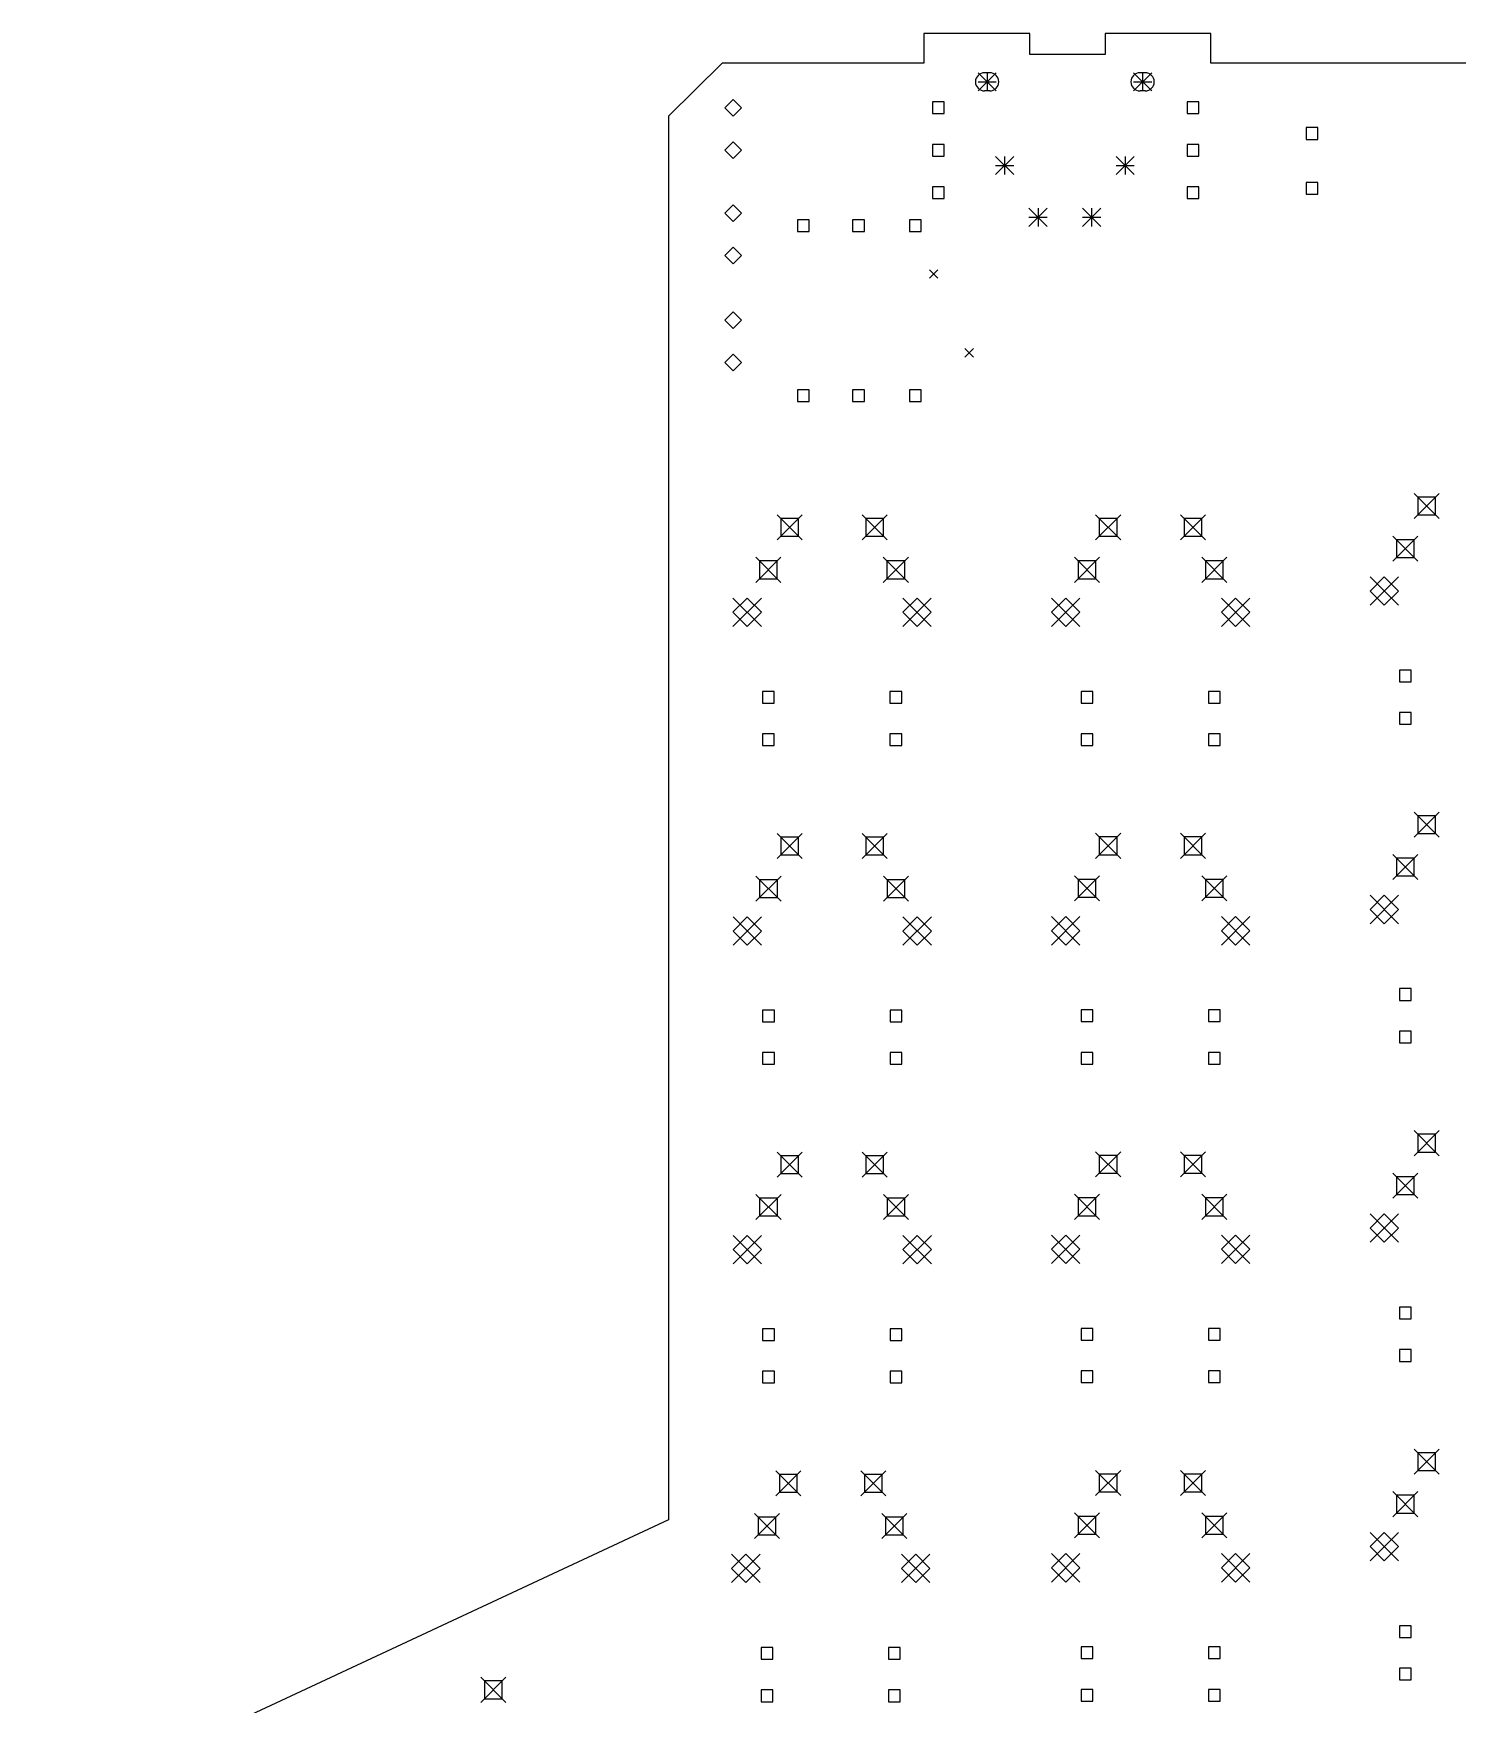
# Model space of a CAD drawing. Extents: x 21 to 196, y -233 to -30.
# Drawn here: x 24.6 to 109.8, y -130.4 to -30.5 of the extents above; entities that cross this region are included whole.
import ezdxf

# ---------------------------------------------------------------- set-up
doc = ezdxf.new("R2010")
doc.units = 0
doc.header["$MEASUREMENT"] = 0
doc.layers.add('BLACK', color=7, linetype='CONTINUOUS')

msp = doc.modelspace()

# ---------------------------------------------------------------- linework, layer by layer
at = {"layer": 'BLACK', "linetype": 'CONTINUOUS'}
for p, q in [((84.2137, -30.48), (77.8764, -30.48)), ((77.8764, -30.48), (77.8764, -32.258)), ((84.2137, -31.75), (84.2137, -30.48)), ((95.0468, -30.48), (88.7095, -30.48)), ((88.7095, -30.48), (88.7095, -31.75)), ((95.0468, -32.258), (95.0468, -30.48)), ((88.7095, -31.75), (84.2137, -31.75)), ((65.8114, -32.258), (62.611, -35.433)), ((77.8764, -32.258), (65.8114, -32.258)), ((81.1149, -32.8295), (82.2071, -33.9217)), ((82.2071, -32.8295), (81.1149, -33.9217)), ((81.8134, -32.8295), (81.5086, -32.8295)), ((81.661, -32.8295), (81.661, -33.9217)), ((90.4113, -32.8295), (91.5035, -33.9217)), ((91.5035, -32.8295), (90.4113, -33.9217)), ((91.1098, -32.8295), (90.805, -32.8295)), ((90.9574, -32.8295), (90.9574, -33.9217)), ((131.902, -32.258), (95.0468, -32.258)), ((81.1149, -33.3756), (82.2071, -33.3756)), ((81.8134, -33.9217), (81.5086, -33.9217)), ((90.4113, -33.3756), (91.5035, -33.3756)), ((91.1098, -33.9217), (90.805, -33.9217)), ((66.465, -34.4246), (65.9646, -34.925)), ((65.9646, -34.925), (66.465, -35.4254)), ((66.9654, -34.925), (66.465, -34.4246)), ((66.465, -35.4254), (66.9654, -34.925)), ((79.0902, -34.5748), (78.3898, -34.5748)), ((78.3898, -34.5748), (78.3898, -35.2752)), ((79.0902, -35.2752), (79.0902, -34.5748)), ((94.3302, -34.5748), (93.6298, -34.5748)), ((93.6298, -34.5748), (93.6298, -35.2752)), ((94.3302, -35.2752), (94.3302, -34.5748)), ((62.611, -35.433), (62.611, -119.38)), ((78.3898, -35.2752), (79.0902, -35.2752)), ((93.6298, -35.2752), (94.3302, -35.2752)), ((66.465, -36.9646), (65.9646, -37.465)), ((66.9654, -37.465), (66.465, -36.9646)), ((101.435, -36.1148), (100.735, -36.1148)), ((100.735, -36.1148), (100.735, -36.8152)), ((100.735, -36.8152), (101.435, -36.8152)), ((101.435, -36.8152), (101.435, -36.1148)), ((65.9646, -37.465), (66.465, -37.9654)), ((66.465, -37.9654), (66.9654, -37.465)), ((79.0902, -37.1148), (78.3898, -37.1148)), ((78.3898, -37.1148), (78.3898, -37.8152)), ((78.3898, -37.8152), (79.0902, -37.8152)), ((79.0902, -37.8152), (79.0902, -37.1148)), ((82.1563, -37.8333), (83.2485, -38.9255)), ((83.2485, -37.8333), (82.1563, -38.9255)), ((82.7024, -37.8333), (82.7024, -38.9255)), ((89.3699, -37.8333), (90.4621, -38.9255)), ((90.4621, -37.8333), (89.3699, -38.9255)), ((89.916, -37.8333), (89.916, -38.9255)), ((94.3302, -37.1148), (93.6298, -37.1148)), ((93.6298, -37.1148), (93.6298, -37.8152)), ((93.6298, -37.8152), (94.3302, -37.8152)), ((94.3302, -37.8152), (94.3302, -37.1148)), ((82.1563, -38.3794), (83.2485, -38.3794)), ((89.3699, -38.3794), (90.4621, -38.3794)), ((79.0902, -39.6548), (78.3898, -39.6548)), ((78.3898, -39.6548), (78.3898, -40.3552)), ((79.0902, -40.3552), (79.0902, -39.6548)), ((94.3302, -39.6548), (93.6298, -39.6548)), ((93.6298, -39.6548), (93.6298, -40.3552)), ((94.3302, -40.3552), (94.3302, -39.6548)), ((101.442, -39.4008), (100.742, -39.4008)), ((100.742, -39.4008), (100.742, -40.1012)), ((101.442, -40.1012), (101.442, -39.4008)), ((66.465, -40.7246), (65.9646, -41.225)), ((66.9654, -41.225), (66.465, -40.7246)), ((78.3898, -40.3552), (79.0902, -40.3552)), ((84.1629, -40.9321), (85.2551, -42.0243)), ((85.2551, -40.9321), (84.1629, -42.0243)), ((84.709, -40.9321), (84.709, -42.0243)), ((87.3633, -40.9321), (88.4555, -42.0243)), ((88.4555, -40.9321), (87.3633, -42.0243)), ((87.9094, -40.9321), (87.9094, -42.0243)), ((93.6298, -40.3552), (94.3302, -40.3552)), ((100.742, -40.1012), (101.442, -40.1012)), ((65.9646, -41.225), (66.465, -41.7254)), ((66.465, -41.7254), (66.9654, -41.225)), ((71.0152, -41.6348), (70.3148, -41.6348)), ((70.3148, -41.6348), (70.3148, -42.3352)), ((71.0152, -42.3352), (71.0152, -41.6348)), ((74.3152, -41.6348), (73.6148, -41.6348)), ((73.6148, -41.6348), (73.6148, -42.3352)), ((74.3152, -42.3352), (74.3152, -41.6348)), ((77.7152, -41.6348), (77.0148, -41.6348)), ((77.0148, -41.6348), (77.0148, -42.3352)), ((77.7152, -42.3352), (77.7152, -41.6348)), ((84.1629, -41.4782), (85.2551, -41.4782)), ((87.3633, -41.4782), (88.4555, -41.4782)), ((70.3148, -42.3352), (71.0152, -42.3352)), ((73.6148, -42.3352), (74.3152, -42.3352)), ((77.0148, -42.3352), (77.7152, -42.3352)), ((66.465, -43.2646), (65.9646, -43.765)), ((65.9646, -43.765), (66.465, -44.2654)), ((66.9654, -43.765), (66.465, -43.2646)), ((66.465, -44.2654), (66.9654, -43.765)), ((78.211, -44.611), (78.719, -45.119)), ((78.719, -44.611), (78.211, -45.119)), ((66.465, -47.1246), (65.9646, -47.625)), ((65.9646, -47.625), (66.465, -48.1254)), ((66.9654, -47.625), (66.465, -47.1246)), ((66.465, -48.1254), (66.9654, -47.625)), ((66.465, -49.6646), (65.9646, -50.165)), ((66.9654, -50.165), (66.465, -49.6646)), ((80.3268, -49.3268), (80.8348, -49.8348)), ((80.8348, -49.3268), (80.3268, -49.8348)), ((65.9646, -50.165), (66.465, -50.6654)), ((66.465, -50.6654), (66.9654, -50.165)), ((71.0152, -51.7948), (70.3148, -51.7948)), ((70.3148, -51.7948), (70.3148, -52.4952)), ((71.0152, -52.4952), (71.0152, -51.7948)), ((74.3152, -51.7948), (73.6148, -51.7948)), ((73.6148, -51.7948), (73.6148, -52.4952)), ((74.3152, -52.4952), (74.3152, -51.7948)), ((77.7152, -51.7948), (77.0148, -51.7948)), ((77.0148, -51.7948), (77.0148, -52.4952)), ((77.7152, -52.4952), (77.7152, -51.7948)), ((70.3148, -52.4952), (71.0152, -52.4952)), ((73.6148, -52.4952), (74.3152, -52.4952)), ((77.0148, -52.4952), (77.7152, -52.4952)), ((107.201, -57.9984), (108.699, -59.497)), ((108.699, -57.9984), (107.201, -59.497)), ((108.48, -58.2178), (107.42, -58.2178)), ((107.42, -58.2178), (107.42, -59.2775)), ((108.48, -59.2775), (108.48, -58.2178)), ((69.1007, -59.2709), (70.5993, -60.7695)), ((70.5993, -59.2709), (69.1007, -60.7695)), ((70.3798, -59.4904), (69.3202, -59.4904)), ((69.3202, -59.4904), (69.3202, -60.55)), ((70.3798, -60.55), (70.3798, -59.4904)), ((74.1807, -59.2709), (75.6793, -60.7695)), ((75.6793, -59.2709), (74.1807, -60.7695)), ((75.4598, -59.4904), (74.4002, -59.4904)), ((74.4002, -59.4904), (74.4002, -60.55)), ((75.4598, -60.55), (75.4598, -59.4904)), ((88.1507, -59.2709), (89.6493, -60.7695)), ((89.6493, -59.2709), (88.1507, -60.7695)), ((89.4298, -59.4904), (88.3702, -59.4904)), ((88.3702, -59.4904), (88.3702, -60.55)), ((89.4298, -60.55), (89.4298, -59.4904)), ((93.2307, -59.2709), (94.7293, -60.7695)), ((94.7293, -59.2709), (93.2307, -60.7695)), ((94.5098, -59.4904), (93.4502, -59.4904)), ((93.4502, -59.4904), (93.4502, -60.55)), ((94.5098, -60.55), (94.5098, -59.4904)), ((107.42, -59.2775), (108.48, -59.2775)), ((69.3202, -60.55), (70.3798, -60.55)), ((74.4002, -60.55), (75.4598, -60.55)), ((88.3702, -60.55), (89.4298, -60.55)), ((93.4502, -60.55), (94.5098, -60.55)), ((105.931, -60.5384), (107.429, -62.037)), ((107.429, -60.5384), (105.931, -62.037)), ((107.21, -60.7578), (106.15, -60.7578)), ((106.15, -60.7578), (106.15, -61.8175)), ((107.21, -61.8175), (107.21, -60.7578)), ((67.8307, -61.8109), (69.3293, -63.3095)), ((69.3293, -61.8109), (67.8307, -63.3095)), ((75.4507, -61.8109), (76.9493, -63.3095)), ((76.9493, -61.8109), (75.4507, -63.3095)), ((86.8807, -61.8109), (88.3793, -63.3095)), ((88.3793, -61.8109), (86.8807, -63.3095)), ((94.5007, -61.8109), (95.9993, -63.3095)), ((95.9993, -61.8109), (94.5007, -63.3095)), ((106.15, -61.8175), (107.21, -61.8175)), ((69.1098, -62.0304), (68.0502, -62.0304)), ((68.0502, -62.0304), (68.0502, -63.09)), ((69.1098, -63.09), (69.1098, -62.0304)), ((76.7298, -62.0304), (75.6702, -62.0304)), ((75.6702, -62.0304), (75.6702, -63.09)), ((76.7298, -63.09), (76.7298, -62.0304)), ((88.1598, -62.0304), (87.1002, -62.0304)), ((87.1002, -62.0304), (87.1002, -63.09)), ((88.1598, -63.09), (88.1598, -62.0304)), ((95.7798, -62.0304), (94.7202, -62.0304)), ((94.7202, -62.0304), (94.7202, -63.09)), ((95.7798, -63.09), (95.7798, -62.0304)), ((68.0502, -63.09), (69.1098, -63.09)), ((75.6702, -63.09), (76.7298, -63.09)), ((87.1002, -63.09), (88.1598, -63.09)), ((94.7202, -63.09), (95.7798, -63.09)), ((104.559, -62.9768), (106.261, -64.6786)), ((106.261, -62.9768), (104.559, -64.6786)), ((105.41, -62.9768), (104.559, -63.8277)), ((104.559, -63.8277), (105.41, -64.6786)), ((106.261, -63.8277), (105.41, -62.9768)), ((105.41, -64.6786), (106.261, -63.8277)), ((66.4591, -64.2493), (68.1609, -65.9511)), ((68.1609, -64.2493), (66.4591, -65.9511)), ((67.31, -64.2493), (66.4591, -65.1002)), ((68.1609, -65.1002), (67.31, -64.2493)), ((76.6191, -64.2493), (78.3209, -65.9511)), ((78.3209, -64.2493), (76.6191, -65.9511)), ((77.47, -64.2493), (76.6191, -65.1002)), ((78.3209, -65.1002), (77.47, -64.2493)), ((85.5091, -64.2493), (87.2109, -65.9511)), ((87.2109, -64.2493), (85.5091, -65.9511)), ((86.36, -64.2493), (85.5091, -65.1002)), ((87.2109, -65.1002), (86.36, -64.2493)), ((95.6691, -64.2493), (97.3709, -65.9511)), ((97.3709, -64.2493), (95.6691, -65.9511)), ((96.52, -64.2493), (95.6691, -65.1002)), ((97.3709, -65.1002), (96.52, -64.2493)), ((66.4591, -65.1002), (67.31, -65.9511)), ((67.31, -65.9511), (68.1609, -65.1002)), ((76.6191, -65.1002), (77.47, -65.9511)), ((77.47, -65.9511), (78.3209, -65.1002)), ((85.5091, -65.1002), (86.36, -65.9511)), ((86.36, -65.9511), (87.2109, -65.1002)), ((95.6691, -65.1002), (96.52, -65.9511)), ((96.52, -65.9511), (97.3709, -65.1002)), ((107.03, -68.5574), (106.33, -68.5574)), ((106.33, -68.5574), (106.33, -69.2579)), ((107.03, -69.2579), (107.03, -68.5574)), ((68.9302, -69.83), (68.2298, -69.83)), ((68.2298, -69.83), (68.2298, -70.5304)), ((68.9302, -70.5304), (68.9302, -69.83)), ((76.5502, -69.83), (75.8498, -69.83)), ((75.8498, -69.83), (75.8498, -70.5304)), ((76.5502, -70.5304), (76.5502, -69.83)), ((87.9802, -69.83), (87.2798, -69.83)), ((87.2798, -69.83), (87.2798, -70.5304)), ((87.9802, -70.5304), (87.9802, -69.83)), ((95.6002, -69.83), (94.8998, -69.83)), ((94.8998, -69.83), (94.8998, -70.5304)), ((95.6002, -70.5304), (95.6002, -69.83)), ((106.33, -69.2579), (107.03, -69.2579)), ((68.2298, -70.5304), (68.9302, -70.5304)), ((75.8498, -70.5304), (76.5502, -70.5304)), ((87.2798, -70.5304), (87.9802, -70.5304)), ((94.8998, -70.5304), (95.6002, -70.5304)), ((107.03, -71.0974), (106.33, -71.0974)), ((106.33, -71.0974), (106.33, -71.7979)), ((106.33, -71.7979), (107.03, -71.7979)), ((107.03, -71.7979), (107.03, -71.0974)), ((68.9302, -72.37), (68.2298, -72.37)), ((68.2298, -72.37), (68.2298, -73.0704)), ((68.9302, -73.0704), (68.9302, -72.37)), ((76.5502, -72.37), (75.8498, -72.37)), ((75.8498, -72.37), (75.8498, -73.0704)), ((76.5502, -73.0704), (76.5502, -72.37)), ((87.9802, -72.37), (87.2798, -72.37)), ((87.2798, -72.37), (87.2798, -73.0704)), ((87.9802, -73.0704), (87.9802, -72.37)), ((95.6002, -72.37), (94.8998, -72.37)), ((94.8998, -72.37), (94.8998, -73.0704)), ((95.6002, -73.0704), (95.6002, -72.37)), ((68.2298, -73.0704), (68.9302, -73.0704)), ((75.8498, -73.0704), (76.5502, -73.0704)), ((87.2798, -73.0704), (87.9802, -73.0704)), ((94.8998, -73.0704), (95.6002, -73.0704)), ((107.201, -77.0484), (108.699, -78.547)), ((108.699, -77.0484), (107.201, -78.547)), ((108.48, -77.2678), (107.42, -77.2678)), ((107.42, -77.2678), (107.42, -78.3275)), ((108.48, -78.3275), (108.48, -77.2678)), ((69.1032, -78.3336), (70.6018, -79.8322)), ((70.6018, -78.3336), (69.1032, -79.8322)), ((70.3824, -78.5531), (69.3227, -78.5531)), ((69.3227, -78.5531), (69.3227, -79.6127)), ((70.3824, -79.6127), (70.3824, -78.5531)), ((74.1832, -78.3336), (75.6818, -79.8322)), ((75.6818, -78.3336), (74.1832, -79.8322)), ((75.4624, -78.5531), (74.4027, -78.5531)), ((74.4027, -78.5531), (74.4027, -79.6127)), ((75.4624, -79.6127), (75.4624, -78.5531)), ((88.1507, -78.3184), (89.6493, -79.817)), ((89.6493, -78.3184), (88.1507, -79.817)), ((89.4298, -78.5378), (88.3702, -78.5378)), ((88.3702, -78.5378), (88.3702, -79.5975)), ((89.4298, -79.5975), (89.4298, -78.5378)), ((93.2307, -78.3184), (94.7293, -79.817)), ((94.7293, -78.3184), (93.2307, -79.817)), ((94.5098, -78.5378), (93.4502, -78.5378)), ((93.4502, -78.5378), (93.4502, -79.5975)), ((94.5098, -79.5975), (94.5098, -78.5378)), ((107.42, -78.3275), (108.48, -78.3275)), ((69.3227, -79.6127), (70.3824, -79.6127)), ((74.4027, -79.6127), (75.4624, -79.6127)), ((88.3702, -79.5975), (89.4298, -79.5975)), ((93.4502, -79.5975), (94.5098, -79.5975)), ((105.931, -79.5884), (107.429, -81.087)), ((107.429, -79.5884), (105.931, -81.087)), ((107.21, -79.8078), (106.15, -79.8078)), ((106.15, -79.8078), (106.15, -80.8675)), ((107.21, -80.8675), (107.21, -79.8078)), ((67.8332, -80.8736), (69.3318, -82.3722)), ((69.3318, -80.8736), (67.8332, -82.3722)), ((75.4532, -80.8736), (76.9518, -82.3722)), ((76.9518, -80.8736), (75.4532, -82.3722)), ((86.8807, -80.8584), (88.3793, -82.357)), ((88.3793, -80.8584), (86.8807, -82.357)), ((94.5007, -80.8584), (95.9993, -82.357)), ((95.9993, -80.8584), (94.5007, -82.357)), ((106.15, -80.8675), (107.21, -80.8675)), ((69.1124, -81.0931), (68.0527, -81.0931)), ((68.0527, -81.0931), (68.0527, -82.1527)), ((69.1124, -82.1527), (69.1124, -81.0931)), ((76.7324, -81.0931), (75.6727, -81.0931)), ((75.6727, -81.0931), (75.6727, -82.1527)), ((76.7324, -82.1527), (76.7324, -81.0931)), ((88.1598, -81.0778), (87.1002, -81.0778)), ((87.1002, -81.0778), (87.1002, -82.1375)), ((88.1598, -82.1375), (88.1598, -81.0778)), ((95.7798, -81.0778), (94.7202, -81.0778)), ((94.7202, -81.0778), (94.7202, -82.1375)), ((95.7798, -82.1375), (95.7798, -81.0778)), ((68.0527, -82.1527), (69.1124, -82.1527)), ((75.6727, -82.1527), (76.7324, -82.1527)), ((87.1002, -82.1375), (88.1598, -82.1375)), ((94.7202, -82.1375), (95.7798, -82.1375)), ((104.559, -82.0268), (106.261, -83.7286)), ((106.261, -82.0268), (104.559, -83.7286)), ((105.41, -82.0268), (104.559, -82.8777)), ((104.559, -82.8777), (105.41, -83.7286)), ((106.261, -82.8777), (105.41, -82.0268)), ((105.41, -83.7286), (106.261, -82.8777)), ((66.4616, -83.312), (68.1634, -85.0138)), ((68.1634, -83.312), (66.4616, -85.0138)), ((67.3125, -83.312), (66.4616, -84.1629)), ((68.1634, -84.1629), (67.3125, -83.312)), ((76.6216, -83.312), (78.3234, -85.0138)), ((78.3234, -83.312), (76.6216, -85.0138)), ((77.4725, -83.312), (76.6216, -84.1629)), ((78.3234, -84.1629), (77.4725, -83.312)), ((85.5091, -83.2968), (87.2109, -84.9986)), ((87.2109, -83.2968), (85.5091, -84.9986)), ((86.36, -83.2968), (85.5091, -84.1477)), ((87.2109, -84.1477), (86.36, -83.2968)), ((95.6691, -83.2968), (97.3709, -84.9986)), ((97.3709, -83.2968), (95.6691, -84.9986)), ((96.52, -83.2968), (95.6691, -84.1477)), ((97.3709, -84.1477), (96.52, -83.2968)), ((66.4616, -84.1629), (67.3125, -85.0138)), ((67.3125, -85.0138), (68.1634, -84.1629)), ((76.6216, -84.1629), (77.4725, -85.0138)), ((77.4725, -85.0138), (78.3234, -84.1629)), ((85.5091, -84.1477), (86.36, -84.9986)), ((86.36, -84.9986), (87.2109, -84.1477)), ((95.6691, -84.1477), (96.52, -84.9986)), ((96.52, -84.9986), (97.3709, -84.1477)), ((107.03, -87.6074), (106.33, -87.6074)), ((106.33, -87.6074), (106.33, -88.3079)), ((107.03, -88.3079), (107.03, -87.6074)), ((68.9328, -88.8927), (68.2323, -88.8927)), ((68.2323, -88.8927), (68.2323, -89.5931)), ((68.9328, -89.5931), (68.9328, -88.8927)), ((76.5528, -88.8927), (75.8523, -88.8927)), ((75.8523, -88.8927), (75.8523, -89.5931)), ((76.5528, -89.5931), (76.5528, -88.8927)), ((87.9802, -88.8774), (87.2798, -88.8774)), ((87.2798, -88.8774), (87.2798, -89.5779)), ((87.9802, -89.5779), (87.9802, -88.8774)), ((95.6002, -88.8774), (94.8998, -88.8774)), ((94.8998, -88.8774), (94.8998, -89.5779)), ((95.6002, -89.5779), (95.6002, -88.8774)), ((106.33, -88.3079), (107.03, -88.3079)), ((68.2323, -89.5931), (68.9328, -89.5931)), ((75.8523, -89.5931), (76.5528, -89.5931)), ((87.2798, -89.5779), (87.9802, -89.5779)), ((94.8998, -89.5779), (95.6002, -89.5779)), ((107.03, -90.1474), (106.33, -90.1474)), ((106.33, -90.1474), (106.33, -90.8479)), ((106.33, -90.8479), (107.03, -90.8479)), ((107.03, -90.8479), (107.03, -90.1474)), ((68.9328, -91.4327), (68.2323, -91.4327)), ((68.2323, -91.4327), (68.2323, -92.1331)), ((68.9328, -92.1331), (68.9328, -91.4327)), ((76.5528, -91.4327), (75.8523, -91.4327)), ((75.8523, -91.4327), (75.8523, -92.1331)), ((76.5528, -92.1331), (76.5528, -91.4327)), ((87.9802, -91.4174), (87.2798, -91.4174)), ((87.2798, -91.4174), (87.2798, -92.1179)), ((87.9802, -92.1179), (87.9802, -91.4174)), ((95.6002, -91.4174), (94.8998, -91.4174)), ((94.8998, -91.4174), (94.8998, -92.1179)), ((95.6002, -92.1179), (95.6002, -91.4174)), ((68.2323, -92.1331), (68.9328, -92.1331)), ((75.8523, -92.1331), (76.5528, -92.1331)), ((87.2798, -92.1179), (87.9802, -92.1179)), ((94.8998, -92.1179), (95.6002, -92.1179)), ((107.201, -96.0984), (108.699, -97.597)), ((108.699, -96.0984), (107.201, -97.597)), ((108.48, -96.3178), (107.42, -96.3178)), ((107.42, -96.3178), (107.42, -97.3775)), ((108.48, -97.3775), (108.48, -96.3178)), ((69.1032, -97.3836), (70.6018, -98.8822)), ((70.6018, -97.3836), (69.1032, -98.8822)), ((70.3824, -97.6031), (69.3227, -97.6031)), ((69.3227, -97.6031), (69.3227, -98.6627)), ((70.3824, -98.6627), (70.3824, -97.6031)), ((74.1832, -97.3836), (75.6818, -98.8822)), ((75.6818, -97.3836), (74.1832, -98.8822)), ((75.4624, -97.6031), (74.4027, -97.6031)), ((74.4027, -97.6031), (74.4027, -98.6627)), ((75.4624, -98.6627), (75.4624, -97.6031)), ((88.1507, -97.3684), (89.6493, -98.867)), ((89.6493, -97.3684), (88.1507, -98.867)), ((89.4298, -97.5878), (88.3702, -97.5878)), ((88.3702, -97.5878), (88.3702, -98.6475)), ((89.4298, -98.6475), (89.4298, -97.5878)), ((93.2307, -97.3684), (94.7293, -98.867)), ((94.7293, -97.3684), (93.2307, -98.867)), ((94.5098, -97.5878), (93.4502, -97.5878)), ((93.4502, -97.5878), (93.4502, -98.6475)), ((94.5098, -98.6475), (94.5098, -97.5878)), ((107.42, -97.3775), (108.48, -97.3775)), ((69.3227, -98.6627), (70.3824, -98.6627)), ((74.4027, -98.6627), (75.4624, -98.6627)), ((88.3702, -98.6475), (89.4298, -98.6475)), ((93.4502, -98.6475), (94.5098, -98.6475)), ((105.931, -98.6384), (107.429, -100.137)), ((107.429, -98.6384), (105.931, -100.137)), ((107.21, -98.8578), (106.15, -98.8578)), ((106.15, -98.8578), (106.15, -99.9175)), ((107.21, -99.9175), (107.21, -98.8578)), ((67.8332, -99.9236), (69.3318, -101.422)), ((69.3318, -99.9236), (67.8332, -101.422)), ((75.4532, -99.9236), (76.9518, -101.422)), ((76.9518, -99.9236), (75.4532, -101.422)), ((86.8807, -99.9084), (88.3793, -101.407)), ((88.3793, -99.9084), (86.8807, -101.407)), ((94.5007, -99.9084), (95.9993, -101.407)), ((95.9993, -99.9084), (94.5007, -101.407)), ((106.15, -99.9175), (107.21, -99.9175)), ((69.1124, -100.143), (68.0527, -100.143)), ((68.0527, -100.143), (68.0527, -101.203)), ((69.1124, -101.203), (69.1124, -100.143)), ((76.7324, -100.143), (75.6727, -100.143)), ((75.6727, -100.143), (75.6727, -101.203)), ((76.7324, -101.203), (76.7324, -100.143)), ((88.1598, -100.128), (87.1002, -100.128)), ((87.1002, -100.128), (87.1002, -101.188)), ((88.1598, -101.188), (88.1598, -100.128)), ((95.7798, -100.128), (94.7202, -100.128)), ((94.7202, -100.128), (94.7202, -101.188)), ((95.7798, -101.188), (95.7798, -100.128)), ((68.0527, -101.203), (69.1124, -101.203)), ((75.6727, -101.203), (76.7324, -101.203)), ((87.1002, -101.188), (88.1598, -101.188)), ((94.7202, -101.188), (95.7798, -101.188)), ((104.559, -101.077), (106.261, -102.779)), ((106.261, -101.077), (104.559, -102.779)), ((105.41, -101.077), (104.559, -101.928)), ((104.559, -101.928), (105.41, -102.779)), ((106.261, -101.928), (105.41, -101.077)), ((105.41, -102.779), (106.261, -101.928)), ((66.4616, -102.362), (68.1634, -104.064)), ((68.1634, -102.362), (66.4616, -104.064)), ((67.3125, -102.362), (66.4616, -103.213)), ((68.1634, -103.213), (67.3125, -102.362)), ((76.6216, -102.362), (78.3234, -104.064)), ((78.3234, -102.362), (76.6216, -104.064)), ((77.4725, -102.362), (76.6216, -103.213)), ((78.3234, -103.213), (77.4725, -102.362)), ((85.5091, -102.347), (87.2109, -104.049)), ((87.2109, -102.347), (85.5091, -104.049)), ((86.36, -102.347), (85.5091, -103.198)), ((87.2109, -103.198), (86.36, -102.347)), ((95.6691, -102.347), (97.3709, -104.049)), ((97.3709, -102.347), (95.6691, -104.049)), ((96.52, -102.347), (95.6691, -103.198)), ((97.3709, -103.198), (96.52, -102.347)), ((66.4616, -103.213), (67.3125, -104.064)), ((67.3125, -104.064), (68.1634, -103.213)), ((76.6216, -103.213), (77.4725, -104.064)), ((77.4725, -104.064), (78.3234, -103.213)), ((85.5091, -103.198), (86.36, -104.049)), ((86.36, -104.049), (87.2109, -103.198)), ((95.6691, -103.198), (96.52, -104.049)), ((96.52, -104.049), (97.3709, -103.198)), ((107.03, -106.657), (106.33, -106.657)), ((106.33, -106.657), (106.33, -107.358)), ((107.03, -107.358), (107.03, -106.657)), ((87.9802, -107.927), (87.2798, -107.927)), ((87.2798, -107.927), (87.2798, -108.628)), ((87.9802, -108.628), (87.9802, -107.927)), ((95.6002, -107.927), (94.8998, -107.927)), ((94.8998, -107.927), (94.8998, -108.628)), ((95.6002, -108.628), (95.6002, -107.927)), ((106.33, -107.358), (107.03, -107.358)), ((68.9328, -107.943), (68.2323, -107.943)), ((68.2323, -107.943), (68.2323, -108.643)), ((68.2323, -108.643), (68.9328, -108.643)), ((68.9328, -108.643), (68.9328, -107.943)), ((76.5528, -107.943), (75.8523, -107.943)), ((75.8523, -107.943), (75.8523, -108.643)), ((75.8523, -108.643), (76.5528, -108.643)), ((76.5528, -108.643), (76.5528, -107.943)), ((87.2798, -108.628), (87.9802, -108.628)), ((94.8998, -108.628), (95.6002, -108.628)), ((107.03, -109.197), (106.33, -109.197)), ((106.33, -109.197), (106.33, -109.898)), ((106.33, -109.898), (107.03, -109.898)), ((107.03, -109.898), (107.03, -109.197)), ((68.9328, -110.483), (68.2323, -110.483)), ((68.2323, -110.483), (68.2323, -111.183)), ((68.9328, -111.183), (68.9328, -110.483)), ((76.5528, -110.483), (75.8523, -110.483)), ((75.8523, -110.483), (75.8523, -111.183)), ((76.5528, -111.183), (76.5528, -110.483)), ((87.9802, -110.467), (87.2798, -110.467)), ((87.2798, -110.467), (87.2798, -111.168)), ((87.9802, -111.168), (87.9802, -110.467)), ((95.6002, -110.467), (94.8998, -110.467)), ((94.8998, -110.467), (94.8998, -111.168)), ((95.6002, -111.168), (95.6002, -110.467)), ((68.2323, -111.183), (68.9328, -111.183)), ((75.8523, -111.183), (76.5528, -111.183)), ((87.2798, -111.168), (87.9802, -111.168)), ((94.8998, -111.168), (95.6002, -111.168)), ((107.201, -115.148), (108.699, -116.647)), ((108.699, -115.148), (107.201, -116.647)), ((108.48, -115.368), (107.42, -115.368)), ((107.42, -115.368), (107.42, -116.427)), ((108.48, -116.427), (108.48, -115.368)), ((69.0172, -116.451), (70.5158, -117.95)), ((70.5158, -116.451), (69.0172, -117.95)), ((70.2963, -116.671), (69.2367, -116.671)), ((69.2367, -116.671), (69.2367, -117.73)), ((70.2963, -117.73), (70.2963, -116.671)), ((74.0972, -116.451), (75.5958, -117.95)), ((75.5958, -116.451), (74.0972, -117.95)), ((75.3763, -116.671), (74.3167, -116.671)), ((74.3167, -116.671), (74.3167, -117.73)), ((75.3763, -117.73), (75.3763, -116.671)), ((88.1507, -116.418), (89.6493, -117.917)), ((89.6493, -116.418), (88.1507, -117.917)), ((89.4298, -116.638), (88.3702, -116.638)), ((88.3702, -116.638), (88.3702, -117.697)), ((89.4298, -117.697), (89.4298, -116.638)), ((93.2307, -116.418), (94.7293, -117.917)), ((94.7293, -116.418), (93.2307, -117.917)), ((94.5098, -116.638), (93.4502, -116.638)), ((93.4502, -116.638), (93.4502, -117.697)), ((94.5098, -117.697), (94.5098, -116.638)), ((107.42, -116.427), (108.48, -116.427)), ((69.2367, -117.73), (70.2963, -117.73)), ((74.3167, -117.73), (75.3763, -117.73)), ((88.3702, -117.697), (89.4298, -117.697)), ((93.4502, -117.697), (94.5098, -117.697)), ((105.931, -117.688), (107.429, -119.187)), ((107.429, -117.688), (105.931, -119.187)), ((107.21, -117.908), (106.15, -117.908)), ((106.15, -117.908), (106.15, -118.968)), ((107.21, -118.968), (107.21, -117.908)), ((62.611, -119.38), (24.6177, -137.096)), ((67.7472, -118.991), (69.2458, -120.49)), ((69.2458, -118.991), (67.7472, -120.49)), ((69.0263, -119.211), (67.9667, -119.211)), ((67.9667, -119.211), (67.9667, -120.27)), ((69.0263, -120.27), (69.0263, -119.211)), ((75.3672, -118.991), (76.8658, -120.49)), ((76.8658, -118.991), (75.3672, -120.49)), ((76.6463, -119.211), (75.5867, -119.211)), ((75.5867, -119.211), (75.5867, -120.27)), ((76.6463, -120.27), (76.6463, -119.211)), ((86.8807, -118.958), (88.3793, -120.457)), ((88.3793, -118.958), (86.8807, -120.457)), ((88.1598, -119.178), (87.1002, -119.178)), ((87.1002, -119.178), (87.1002, -120.237)), ((88.1598, -120.237), (88.1598, -119.178)), ((94.5007, -118.958), (95.9993, -120.457)), ((95.9993, -118.958), (94.5007, -120.457)), ((95.7798, -119.178), (94.7202, -119.178)), ((94.7202, -119.178), (94.7202, -120.237)), ((95.7798, -120.237), (95.7798, -119.178)), ((106.15, -118.968), (107.21, -118.968)), ((67.9667, -120.27), (69.0263, -120.27)), ((75.5867, -120.27), (76.6463, -120.27)), ((87.1002, -120.237), (88.1598, -120.237)), ((94.7202, -120.237), (95.7798, -120.237)), ((104.559, -120.127), (106.261, -121.829)), ((106.261, -120.127), (104.559, -121.829)), ((105.41, -120.127), (104.559, -120.978)), ((106.261, -120.978), (105.41, -120.127)), ((66.3756, -121.43), (68.0774, -123.132)), ((68.0774, -121.43), (66.3756, -123.132)), ((67.2265, -121.43), (66.3756, -122.281)), ((68.0774, -122.281), (67.2265, -121.43)), ((76.5356, -121.43), (78.2374, -123.132)), ((78.2374, -121.43), (76.5356, -123.132)), ((77.3865, -121.43), (76.5356, -122.281)), ((78.2374, -122.281), (77.3865, -121.43)), ((85.5091, -121.397), (87.2109, -123.099)), ((87.2109, -121.397), (85.5091, -123.099)), ((86.36, -121.397), (85.5091, -122.248)), ((87.2109, -122.248), (86.36, -121.397)), ((95.6691, -121.397), (97.3709, -123.099)), ((97.3709, -121.397), (95.6691, -123.099)), ((96.52, -121.397), (95.6691, -122.248)), ((97.3709, -122.248), (96.52, -121.397)), ((104.559, -120.978), (105.41, -121.829)), ((105.41, -121.829), (106.261, -120.978)), ((66.3756, -122.281), (67.2265, -123.132)), ((67.2265, -123.132), (68.0774, -122.281)), ((76.5356, -122.281), (77.3865, -123.132)), ((77.3865, -123.132), (78.2374, -122.281)), ((85.5091, -122.248), (86.36, -123.099)), ((86.36, -123.099), (87.2109, -122.248)), ((95.6691, -122.248), (96.52, -123.099)), ((96.52, -123.099), (97.3709, -122.248)), ((107.03, -125.707), (106.33, -125.707)), ((106.33, -125.707), (106.33, -126.408)), ((107.03, -126.408), (107.03, -125.707)), ((106.33, -126.408), (107.03, -126.408)), ((68.8467, -127.01), (68.1463, -127.01)), ((68.1463, -127.01), (68.1463, -127.711)), ((68.1463, -127.711), (68.8467, -127.711)), ((68.8467, -127.711), (68.8467, -127.01)), ((76.4667, -127.01), (75.7663, -127.01)), ((75.7663, -127.01), (75.7663, -127.711)), ((75.7663, -127.711), (76.4667, -127.711)), ((76.4667, -127.711), (76.4667, -127.01)), ((87.9802, -126.977), (87.2798, -126.977)), ((87.2798, -126.977), (87.2798, -127.678)), ((87.2798, -127.678), (87.9802, -127.678)), ((87.9802, -127.678), (87.9802, -126.977)), ((95.6002, -126.977), (94.8998, -126.977)), ((94.8998, -126.977), (94.8998, -127.678)), ((94.8998, -127.678), (95.6002, -127.678)), ((95.6002, -127.678), (95.6002, -126.977)), ((51.3691, -128.793), (52.8677, -130.291)), ((52.8677, -128.793), (51.3691, -130.291)), ((107.03, -128.247), (106.33, -128.247)), ((106.33, -128.247), (106.33, -128.948)), ((107.03, -128.948), (107.03, -128.247)), ((52.6483, -129.012), (51.5886, -129.012)), ((51.5886, -129.012), (51.5886, -130.072)), ((52.6483, -130.072), (52.6483, -129.012)), ((68.8467, -129.55), (68.1463, -129.55)), ((68.1463, -129.55), (68.1463, -130.251)), ((68.8467, -130.251), (68.8467, -129.55)), ((76.4667, -129.55), (75.7663, -129.55)), ((75.7663, -129.55), (75.7663, -130.251)), ((76.4667, -130.251), (76.4667, -129.55)), ((87.9802, -129.517), (87.2798, -129.517)), ((87.2798, -129.517), (87.2798, -130.218)), ((87.9802, -130.218), (87.9802, -129.517)), ((95.6002, -129.517), (94.8998, -129.517)), ((94.8998, -129.517), (94.8998, -130.218)), ((95.6002, -130.218), (95.6002, -129.517)), ((106.33, -128.948), (107.03, -128.948)), ((51.5886, -130.072), (52.6483, -130.072)), ((68.1463, -130.251), (68.8467, -130.251)), ((75.7663, -130.251), (76.4667, -130.251)), ((87.2798, -130.218), (87.9802, -130.218)), ((94.8998, -130.218), (95.6002, -130.218))]:
    msp.add_line(p, q, dxfattribs=at)
at = {"layer": 'BLACK'}
for centre, start, end in [((81.5086, -33.3756), 450, 630), ((81.8134, -33.3756), 270, 450), ((90.805, -33.3756), 450, 630), ((91.1098, -33.3756), 270, 450)]:
    msp.add_arc(centre, 0.5461, start, end, dxfattribs=at)

doc.saveas('drawing.dxf')
